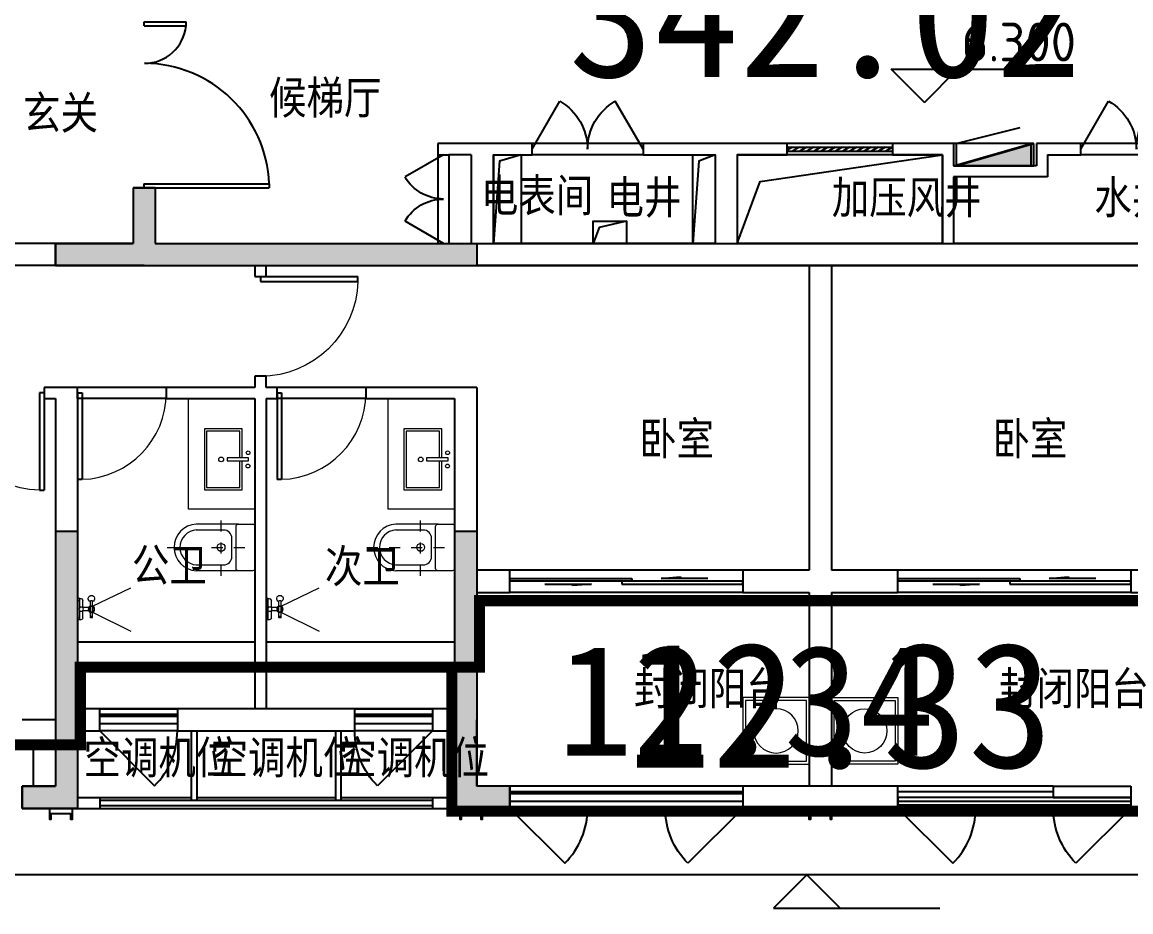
# Model space of a CAD drawing. Extents: x 512858 to 514372, y -232486 to -231710.
# Drawn here: x 513219.88 to 513229.88, y -231969.71 to -231961.68 of the extents above; entities that cross this region are included whole.
import ezdxf

# ---------------------------------------------------------------- set-up
doc = ezdxf.new("R2010")
doc.units = 0
doc.header["$LTSCALE"] = 1000
for name, pattern in [('B1+B2户型(2#3F右单元报审版）$0$__DASH', [0.35, 0.25, -0.1]), ('B1+B2户型(2#3F右单元报审版）$0$DASH', [0.35, 0.25, -0.1]), ('DASH', [0.35, 0.25, -0.1])]:
    doc.linetypes.add(name, pattern=pattern)
doc.layers.get('0').update_dxf_attribs({"color": 252})
for name, color, linetype in [('$计算结果', 7, 'Continuous'), ('$面积结果', 7, 'Continuous'), ('0-铝板', 253, 'Continuous'), ('0水提弱电', 253, 'Continuous'), ('1-看线', 253, 'Continuous'), ('2#HXT-3F$0$A-DOOR', 253, 'Continuous'), ('2#HXT-3F$0$A-FIRE-DOOR', 253, 'Continuous'), ('2#HXT-3F$0$A-HOLE-E', 253, 'Continuous'), ('2#HXT-3F$0$A-PATT-COLU', 253, 'Continuous'), ('2#HXT-3F$0$A-STR-CONC-B', 253, 'Continuous'), ('2#HXT-3F$0$A-WALL-S', 253, 'Continuous'), ('2#HXT-3F$0$A-WINDOW', 253, 'Continuous'), ('2#HXT-3F$0$AA-DOOR_FIRE_TEXT', 253, 'Continuous'), ('6#-造型-1F（实施版）金属型材-METAL-S', 253, 'Continuous'), ('A-ANNO-100-DIM-E', 253, 'Continuous'), ('A-ANNO-100-TXT', 252, 'Continuous'), ('A-METAL-E', 253, 'Continuous'), ('A-PATT-COLU', 253, 'Continuous'), ('A-STR-CONC-B', 252, 'Continuous'), ('A-WALL-S', 252, 'Continuous'), ('B1+B2户型(2#3F右单元报审版）$0$A-DOOR', 253, 'Continuous'), ('B1+B2户型(2#3F右单元报审版）$0$A-FIRE-DOOR', 253, 'Continuous'), ('B1+B2户型(2#3F右单元报审版）$0$A-METAL-E', 253, 'Continuous'), ('B1+B2户型(2#3F右单元报审版）$0$A-PART-S', 253, 'Continuous'), ('B1+B2户型(2#3F右单元报审版）$0$A-PATT-COLU', 253, 'Continuous'), ('B1+B2户型(2#3F右单元报审版）$0$A-STR-CONC-B', 253, 'Continuous'), ('B1+B2户型(2#3F右单元报审版）$0$A-STR-CONC-E', 253, 'Continuous'), ('B1+B2户型(2#3F右单元报审版）$0$A-STR-CONC-H', 253, 'Continuous'), ('B1+B2户型(2#3F右单元报审版）$0$A-WALL-S', 253, 'Continuous'), ('B1+B2户型(2#3F右单元报审版）$0$A-WINDOW', 253, 'Continuous'), ('PUB_TEXT', 252, 'Continuous')]:
    doc.layers.add(name, color=color, linetype=linetype)
for name, color, linetype, lineweight in [('B1+B2户型(2#3F右单元报审版）$0$AE-FURN-MOVE', 253, 'Continuous', 20), ('P-FIRE-FH', 252, 'Continuous', 25), ('面积-计容-住宅-0.5', 1, 'Continuous', 0), ('面积-计容-住宅-1', 1, 'Continuous', 0)]:
    doc.layers.add(name, color=color, linetype=linetype, lineweight=lineweight)
doc.styles.add('dw', font='simhei.ttf')
doc.styles.add('TYDG_02', font='TSSDENG.shx', dxfattribs={"width": 0.8, "bigfont": 'hztxt.shx'})

# ---------------------------------------------------------------- blocks, each defined once
blk = doc.blocks.new('1新492#HXT-3F$0$$TWTSYS$00000508')
for p, q in [((-0.5, 0.5), (0.324, 1.224)), ((-0.5, 0.5), (-0.5, -0.5)), ((-0.5, -0.5), (0.5, 0.5)), ((0.5, 0.5), (-0.5, 0.5)), ((0.5, -0.5), (0.5, 0.5)), ((-0.5, -0.5), (0.5, -0.5))]:
    blk.add_line(p, q)
blk.add_solid([(0.5, -0.5), (0.5, 0.5), (-0.5, -0.5)])
blk = doc.blocks.new('1新482#HXT-3F$0$$DorLib2D$00000231')
at = {"color": 0}
for p, q in [((-0.5, 0), (-0.25, 0.433)), ((0.5, 0), (0.25, 0.433))]:
    blk.add_line(p, q, dxfattribs=at)
for centre, start, end in [((-0.5, 0), 0, 60), ((0.5, 0), 120, 180)]:
    blk.add_arc(centre, 0.5, start, end, dxfattribs=at)
blk = doc.blocks.new('1新502#HXT-3F$0$$WINLIB2D$00000039')
at = {"color": 0}
for points in [[(-0.5, 0.5), (-0.5, -0.5)], [(0.5, 0.5), (-0.5, 0.5)], [(0.5, -0.5), (0.5, 0.5)], [(-0.5, 0.167), (0.5, 0.167)], [(-0.384, -0.167), (-0.448, 0.167)], [(-0.316, -0.167), (-0.38, 0.167)], [(-0.248, -0.167), (-0.312, 0.167)], [(-0.18, -0.167), (-0.244, 0.167)], [(-0.112, -0.167), (-0.176, 0.167)], [(-0.044, -0.167), (-0.108, 0.167)], [(0.024, -0.167), (-0.04, 0.167)], [(0.092, -0.167), (0.028, 0.167)], [(0.16, -0.167), (0.096, 0.167)], [(0.228, -0.167), (0.164, 0.167)], [(0.296, -0.167), (0.232, 0.167)], [(0.364, -0.167), (0.3, 0.167)], [(0.432, -0.167), (0.368, 0.167)], [(0.5, -0.167), (0.436, 0.167)], [(-0.452, -0.167), (-0.5, 0.084)], [(-0.5, -0.167), (0.5, -0.167)], [(0.5, -0.5), (-0.5, -0.5)]]:
    blk.add_lwpolyline(points, dxfattribs=at)
blk = doc.blocks.new('1新472#HXT-3F$0$$DorLib2D$00000225')
at = {"color": 0}
for p, q in [((0.475, -0.0014), (0.475, 0.7521)), ((0.475, 0.7521), (0.5, 0.7521)), ((0.5, -0.0014), (0.5, 0.7521)), ((-0.5, 0), (-0.5, 0.252)), ((-0.475, 0.252), (-0.5, 0.252)), ((-0.475, 0), (-0.475, 0.252)), ((-0.475, 0), (-0.5, 0)), ((0.475, -0.0014), (0.5, -0.0014))]:
    blk.add_line(p, q, dxfattribs=at)
for centre, radius, start, end in [((0.5046, -0.0019), 0.7546, 92.24927, 179.72377), ((-0.5008, 0.0026), 0.2508, 359.78987, 84.09744)]:
    blk.add_arc(centre, radius, start, end, dxfattribs=at)
blk = doc.blocks.new('1新442#HXT-3F')
at = {"layer": '2#HXT-3F$0$A-PATT-COLU'}
for points in [[(-121207, -1003871), (-121207, -1004371), (-121107, -1004438), (-121007, -1004371), (-121007, -1003871)], [(-121907, -1004571), (-121107, -1004571), (-121107, -1004438), (-121207, -1004371), (-121907, -1004371)], [(-121107, -1004438), (-121107, -1004571), (-118457, -1004571), (-118457, -1004371), (-121007, -1004371)], [(-118457, -1004371), (-118457, -1004571), (-118107, -1004571), (-118107, -1004371)]]:
    blk.add_hatch(color=256, dxfattribs=at).paths.add_polyline_path(points)
at = {"layer": '2#HXT-3F$0$A-DOOR'}
for p, q in [((-116607, -1003471), (-117607, -1003471)), ((-111657, -1003471, 0), (-112657, -1003471, 0)), ((-118457, -1003571), (-118457, -1004371)), ((-118357, -1003571), (-118357, -1004371)), ((-116607, -1003571), (-117607, -1003571)), ((-111657, -1003571, 0), (-112657, -1003571, 0))]:
    blk.add_line(p, q, dxfattribs=at)
at = {"layer": '2#HXT-3F$0$A-HOLE-E'}
for points in [[(-117707, -1004371), (-117957, -1004371), (-117957, -1003571), (-117707, -1003571)], [(-115957, -1004371), (-116157, -1004371), (-116157, -1003571), (-115957, -1003571)], [(-113907, -1003571), (-115757, -1003571), (-115757, -1004371), (-113907, -1004371)], [(-116757, -1004371), (-117057, -1004371), (-117057, -1004171), (-116757, -1004171)]]:
    blk.add_lwpolyline(points, close=True, dxfattribs=at)
for points in [[(-117707, -1003571), (-117902, -1003628), (-117957, -1004371)], [(-115957, -1003571), (-116102, -1003628), (-116157, -1004371)], [(-115757, -1004371), (-115549, -1003812), (-113907, -1003571)], [(-116757, -1004171), (-117003, -1004228), (-117057, -1004371)]]:
    blk.add_lwpolyline(points, dxfattribs=at)
at = {"layer": '2#HXT-3F$0$A-STR-CONC-B'}
for p, q in [((-121207, -1003871), (-121207, -1004371)), ((-121007, -1003871), (-121207, -1003871)), ((-121007, -1003871), (-121007, -1004371)), ((-121907, -1004371), (-121207, -1004371)), ((-121907, -1004371), (-121907, -1004571)), ((-121007, -1004371), (-118457, -1004371)), ((-118457, -1004371), (-118107, -1004371)), ((-118107, -1004371), (-118107, -1004571)), ((-121907, -1004571), (-121107, -1004571)), ((-121107, -1004571), (-118457, -1004571)), ((-118457, -1004571), (-118107, -1004571))]:
    blk.add_line(p, q, dxfattribs=at)
at = {"layer": '2#HXT-3F$0$A-WALL-S'}
for p, q in [((-118457, -1003471), (-118457, -1003571)), ((-118057, -1003471), (-118457, -1003471)), ((-117607, -1003471), (-118057, -1003471)), ((-117607, -1003571), (-117607, -1003471)), ((-115857, -1003471), (-116607, -1003471)), ((-116607, -1003471), (-116607, -1003571)), ((-115307, -1003471), (-115857, -1003471)), ((-115307, -1003571), (-115307, -1003471)), ((-113807, -1003471), (-114357, -1003471)), ((-114357, -1003471), (-114357, -1003571)), ((-113807, -1003471), (-113807, -1003671)), ((-113057, -1003471), (-113057, -1003671)), ((-112657, -1003471), (-113057, -1003471)), ((-112657, -1003571), (-112657, -1003471)), ((-118457, -1003571), (-118357, -1003571)), ((-118157, -1003571), (-118357, -1003571)), ((-118157, -1003571), (-118157, -1004371)), ((-117957, -1003571), (-117957, -1004371)), ((-117957, -1003571), (-117607, -1003571)), ((-116607, -1003571), (-115957, -1003571)), ((-115957, -1003571), (-115957, -1004371)), ((-115757, -1003571), (-115757, -1004371)), ((-115757, -1003571), (-115307, -1003571)), ((-114357, -1003571), (-113907, -1003571)), ((-113907, -1003571), (-113907, -1003771)), ((-112957, -1003571), (-112957, -1003771)), ((-112957, -1003571), (-112657, -1003571)), ((-113057, -1003671), (-113807, -1003671)), ((-113907, -1003771), (-113907, -1004371)), ((-113807, -1003771), (-113807, -1004371)), ((-112957, -1003771), (-113807, -1003771)), ((-121007, -1003871), (-121207, -1003871)), ((-118457, -1004371), (-118357, -1004371)), ((-118157, -1004371), (-118107, -1004371)), ((-115957, -1004371), (-117957, -1004371)), ((-113907, -1004371), (-115757, -1004371)), ((-111907, -1004371), (-113807, -1004371)), ((-118057, -1004571), (-118107, -1004571)), ((-115857, -1004571), (-118057, -1004571)), ((-113907, -1004571), (-115857, -1004571)), ((-111907, -1004571), (-113907, -1004571))]:
    blk.add_line(p, q, dxfattribs=at)
at = {"layer": '2#HXT-3F$0$A-DOOR', "zscale": 100}
for p, xscale, yscale, rotation in [((-117107, -1003521), 1000, -1000, 180.0000000002304), ((-112157, -1003521), 1000, -1000, 180), ((-118407, -1003971), 800, -800, 270.0000000000148)]:
    blk.add_blockref('1新482#HXT-3F$0$$DorLib2D$00000231', p, dxfattribs=dict(at, xscale=xscale, yscale=yscale, rotation=rotation))
at = {"layer": '2#HXT-3F$0$A-FIRE-DOOR', "xscale": -1500, "yscale": -1500, "zscale": 200, "rotation": 90.00007304754749}
blk.add_blockref('1新472#HXT-3F$0$$DorLib2D$00000225', (-121107, -1003121), dxfattribs=at)
at = {"layer": '2#HXT-3F$0$A-WINDOW', "xscale": -950, "yscale": 100, "zscale": 100, "rotation": 180.0000000002258}
blk.add_blockref('1新502#HXT-3F$0$$WINLIB2D$00000039', (-114832, -1003521), dxfattribs=at)
at = {"layer": '2#HXT-3F$0$AA-DOOR_FIRE_TEXT', "xscale": 700.0000000000001, "yscale": 200.0000000000001, "zscale": 700.0000000000001}
blk.add_blockref('1新492#HXT-3F$0$$TWTSYS$00000508', (-113432, -1003571), dxfattribs=at)
blk = doc.blocks.new('1新683F结构')
at = {"layer": 'A-PATT-COLU'}
for points in [[(-121207, -1003871), (-121207, -1004371), (-121107, -1004438), (-121007, -1004371), (-121007, -1003871)], [(-121907, -1004571), (-121107, -1004571), (-121107, -1004438), (-121207, -1004371), (-121907, -1004371)], [(-121107, -1004438), (-121107, -1004571), (-118107, -1004571), (-118107, -1004371), (-121007, -1004371)], [(-121907, -1006971), (-121907, -1009271), (-121707, -1009471), (-121707, -1006971)], [(-118307, -1006971), (-118307, -1009471), (-118107, -1009271), (-118107, -1006971)], [(-122207, -1009471), (-121707, -1009471), (-121907, -1009271), (-122207, -1009271)], [(-117807, -1009271), (-118107, -1009271), (-118307, -1009471), (-117807, -1009471)]]:
    blk.add_hatch(color=256, dxfattribs=at).paths.add_polyline_path(points)
at = {"layer": 'A-STR-CONC-B'}
for p, q in [((-121207, -1003871), (-121207, -1004371)), ((-121007, -1003871), (-121207, -1003871)), ((-121007, -1003871), (-121007, -1004371)), ((-121907, -1004371), (-121207, -1004371)), ((-121907, -1004371), (-121907, -1004571)), ((-121007, -1004371), (-118107, -1004371)), ((-118107, -1004371), (-118107, -1004571)), ((-121907, -1004571), (-121107, -1004571)), ((-121107, -1004571), (-118107, -1004571)), ((-121907, -1006971), (-121907, -1009271)), ((-121707, -1006971), (-121907, -1006971)), ((-121707, -1006971), (-121707, -1009471)), ((-118307, -1006971), (-118307, -1009471)), ((-118107, -1006971), (-118307, -1006971)), ((-118107, -1006971), (-118107, -1009271)), ((-122207, -1009271), (-121907, -1009271)), ((-122207, -1009271), (-122207, -1009471)), ((-117807, -1009271), (-118107, -1009271)), ((-117807, -1009471), (-117807, -1009271)), ((-122207, -1009471), (-121707, -1009471)), ((-117807, -1009471), (-118307, -1009471))]:
    blk.add_line(p, q, dxfattribs=at)
blk = doc.blocks.new('1新09$TwtSys$00000434')
for p, q in [((-0.5, 0.5), (-0.5, -0.5)), ((-0.5, -0.5), (0.5, 0.5)), ((0.5, 0.5), (-0.5, 0.5)), ((0.5, -0.5), (0.5, 0.5)), ((-0.5, -0.5), (0.5, -0.5))]:
    blk.add_line(p, q)
blk.add_solid([(0.5, -0.5), (0.5, 0.5), (-0.5, -0.5)])
blk = doc.blocks.new('1新67333')
at = {"layer": 'P-FIRE-FH', "xscale": 700, "yscale": 200, "zscale": 700}
blk.add_blockref('1新09$TwtSys$00000434', (620306, 1379789), dxfattribs=at)
blk = doc.blocks.new('1新139B1+B2户型(2#3F右单元报审版）$0$FDFSDFSD')
at = {"layer": 'B1+B2户型(2#3F右单元报审版）$0$AE-FURN-MOVE'}
for points in [[(-600, 600), (0, 600), (0, 0), (-600, 0)], [(-575, 575), (-25, 575), (-25, 25), (-575, 25)]]:
    blk.add_lwpolyline(points, close=True, dxfattribs=at)
blk.add_circle((-300, 300), 200, dxfattribs=at)
blk = doc.blocks.new('1新134B1+B2户型(2#3F右单元报审版）$0$69865866586652f-nezb')
at = {"color": 250, "linetype": 'B1+B2户型(2#3F右单元报审版）$0$DASH', "ltscale": 0.2}
for p, q in [((296757, 367901), (296757, 367111)), ((296501, 367416), (297013, 367416))]:
    blk.add_line(p, q, dxfattribs=at)
for p, q in [((296546, 367259), (296546, 367641)), ((296968, 367259), (296968, 367641))]:
    blk.add_line(p, q)
at = {"color": 250}
blk.add_lwpolyline([(296599, 367641), (296599, 367393, 0.414214), (296674, 367318), (296839, 367318, 0.414214), (296914, 367393), (296914, 367641)], format="xyb", dxfattribs=at)
blk.add_lwpolyline([(296546, 367259, -0.414214), (296567, 367281), (296947, 367281, -0.414214), (296968, 367259), (296968, 367132, -0.414214), (296947, 367111), (296567, 367111, -0.414214), (296546, 367132)], format="xyb", close=True)
blk.add_circle((296757, 367416), 35.2, dxfattribs=at)
blk.add_arc((296757, 367629), 211, 3.0492, 176.9508)
blk.add_arc((296757, 367629), 158, 3.0492, 176.9508, dxfattribs=at)
blk = doc.blocks.new('1新133B1+B2户型(2#3F右单元报审版）$0$235345')
at = {"layer": 'B1+B2户型(2#3F右单元报审版）$0$AE-FURN-MOVE', "extrusion": (0.001411, -2.82684e-05, 0.999999)}
for points in [[(20, 289), (20, 550), (-320, 550), (-320, 0), (20, 0), (20, 261)], [(0, 289), (0, 530), (-300, 530), (-300, 20), (0, 20), (0, 261)]]:
    blk.add_lwpolyline(points, dxfattribs=at)
at = {"layer": 'B1+B2户型(2#3F右单元报审版）$0$AE-FURN-MOVE', "extrusion": (0.001411, -2.82684e-05, 0.999999), "elevation": -1}
blk.add_lwpolyline([(-116, 261), (78, 261), (78, 289), (-116, 289)], close=True, dxfattribs=at)
at = {"layer": 'B1+B2户型(2#3F右单元报审版）$0$AE-FURN-MOVE'}
for centre, radius in [((74, 335), 17.1), ((-169, 275), 21.4), ((73, 215), 17.1)]:
    blk.add_circle(centre, radius, dxfattribs=at)
blk = doc.blocks.new('1新137B1+B2户型(2#3F右单元报审版）$0$6986586658ff3d')
at = {"layer": 'B1+B2户型(2#3F右单元报审版）$0$AE-FURN-MOVE'}
for p, q in [((-101, 77), (-82, 77)), ((-101, -77), (-101, 77)), ((-82, -77), (-82, 77)), ((-66, 14), (-13, 14)), ((-14, 13), (-14, 77)), ((13, 14), (14, 14)), ((14, 96), (34, 96)), ((14, 13), (14, 96)), ((14, 77), (34, 77)), ((-101, -67), (-82, -67)), ((-101, -77), (-82, -77)), ((-66, -14), (-13, -14)), ((-14, -77), (-14, -13)), ((13, -14), (14, -14)), ((14, -96), (14, -13)), ((14, -77), (34, -77)), ((14, -96), (34, -96))]:
    blk.add_line(p, q, dxfattribs=at)
for points in [[(-101, 27), (-445, 194)], [(-99, -28), (-445, -197)]]:
    blk.add_lwpolyline(points, dxfattribs=at)
for centre, radius in [((-91, 0), 28.8), ((-91, 0), 24), ((0, 0), 19.2)]:
    blk.add_circle(centre, radius, dxfattribs=at)
for centre, radius, start, end in [((-91, 96), 28.8, 289.4712, 250.5288), ((10, 72), 24.4, 78.4801, 168.9001), ((10, -72), 24.4, 191.0999, 281.5199)]:
    blk.add_arc(centre, radius, start, end, dxfattribs=at)
blk = doc.blocks.new('1新129B1+B2户型(2#3F右单元报审版）$0$$DorLib2D$00000114')
at = {"color": 0}
blk.add_line((0.5, 0), (-0.207, 0.707), dxfattribs=at)
blk.add_arc((0.5, 0), 1, 135, 180, dxfattribs=at)
blk = doc.blocks.new('1新132B1+B2户型(2#3F右单元报审版）$0$$WINLIB2D$00000001')
at = {"color": 0}
for points in [[(-0.5, 0.5), (-0.5, -0.5)], [(-0.5, 0.5), (0.5, 0.5)], [(0.5, -0.5), (0.5, 0.5)], [(0.5, 0.1667), (-0.5, 0.1667)], [(0.5, -0.1667), (-0.5, -0.1667)], [(-0.5, -0.5), (0.5, -0.5)]]:
    blk.add_lwpolyline(points, dxfattribs=at)
blk = doc.blocks.new('1新130B1+B2户型(2#3F右单元报审版）$0$$DorLib2D$00000131')
at = {"color": 0, "linetype": 'Continuous'}
for p, q in [((0.15, 0.125), (0.2319, 0.1973)), ((0.2319, 0.1973), (0.2319, 0.125)), ((-0.5, 0.125), (-0.5, 0)), ((0.0192, 0.125), (-0.5, 0.125)), ((0.0192, 0), (0.0192, 0.125)), ((0.35, 0.125), (0.15, 0.125)), ((-0.5, 0), (0.0192, 0)), ((-0.024, 0), (0.5, 0)), ((-0.024, -0.125), (-0.024, 0)), ((0.5, 0), (0.5, -0.125)), ((-0.35, -0.125), (-0.15, -0.125)), ((-0.2319, -0.1973), (-0.2319, -0.125)), ((-0.15, -0.125), (-0.2319, -0.1973)), ((0.5, -0.125), (-0.024, -0.125))]:
    blk.add_line(p, q, dxfattribs=at)
blk = doc.blocks.new('1新128B1+B2户型(2#3F右单元报审版）$0$$DorLib2D$00000001')
for p, q in [((0.45, 0.975), (0.5, 0.975)), ((0.45, 0), (0.45, 0.975)), ((0.5, 0), (0.5, 0.975)), ((0.5, 0), (0.45, 0))]:
    blk.add_line(p, q)
at = {"lineweight": 13}
blk.add_arc((0.475, 0), 0.975, 91.4693, 180, dxfattribs=at)
blk = doc.blocks.new('1新131B1+B2户型(2#3F右单元报审版）$0$$DorLib2D$00000225')
at = {"color": 0}
for p, q in [((0.475, -0.0014), (0.475, 0.7521)), ((0.475, 0.7521), (0.5, 0.7521)), ((0.5, -0.0014), (0.5, 0.7521)), ((-0.5, 0), (-0.5, 0.252)), ((-0.475, 0.252), (-0.5, 0.252)), ((-0.475, 0), (-0.475, 0.252)), ((-0.475, 0), (-0.5, 0)), ((0.475, -0.0014), (0.5, -0.0014))]:
    blk.add_line(p, q, dxfattribs=at)
for centre, radius, start, end in [((0.5046, -0.0019), 0.7546, 92.24927, 179.72377), ((-0.5008, 0.0026), 0.2508, 359.78987, 84.09744)]:
    blk.add_arc(centre, radius, start, end, dxfattribs=at)
blk = doc.blocks.new('1新126B1+B2户型(2#3F右单元报审版）')
at = {"layer": 'B1+B2户型(2#3F右单元报审版）$0$A-PATT-COLU'}
for points in [[(-121207, -1003871), (-121207, -1004371), (-121107, -1004438), (-121007, -1004371), (-121007, -1003871)], [(-121107, -1004438), (-121207, -1004371), (-121907, -1004371), (-121907, -1004571), (-121107, -1004571)], [(-121107, -1004438), (-121107, -1004571), (-120007, -1004571), (-120007, -1004371), (-121007, -1004371)], [(-120007, -1004371), (-120007, -1004571), (-118107, -1004571), (-118107, -1004371)], [(-121907, -1006971), (-121907, -1008671), (-121707, -1008671), (-121707, -1006971)], [(-118307, -1006971), (-118307, -1007421), (-118107, -1007421), (-118107, -1006971)], [(-118107, -1007421), (-118307, -1007421), (-118307, -1008671), (-118107, -1008671)], [(-121707, -1008671), (-121907, -1008671), (-121907, -1008771), (-121707, -1008771)], [(-118307, -1009471), (-118107, -1009271), (-118107, -1008671), (-118307, -1008671)], [(-121707, -1008771), (-121907, -1008771), (-121907, -1009271), (-121707, -1009471)], [(-122107, -1009471), (-122107, -1009271), (-122207, -1009271), (-122207, -1009471)], [(-121707, -1009471), (-121907, -1009271), (-122107, -1009271), (-122107, -1009471)], [(-117807, -1009271), (-118107, -1009271), (-118307, -1009471), (-117807, -1009471)]]:
    blk.add_hatch(color=256, dxfattribs=at).paths.add_polyline_path(points)
at = {"layer": 'B1+B2户型(2#3F右单元报审版）$0$A-DOOR'}
for p, q in [((-120907, -1005671, 1), (-121707, -1005671, 1)), ((-119107, -1005671, 1), (-119907, -1005671, 1)), ((-120907, -1005771, 1), (-121707, -1005771, 1)), ((-119107, -1005771, 1), (-119907, -1005771, 1)), ((-115707, -1007321), (-117807, -1007321)), ((-112207, -1007321), (-114307, -1007321)), ((-115707, -1007521), (-117807, -1007521)), ((-112207, -1007521), (-114307, -1007521))]:
    blk.add_line(p, q, dxfattribs=at)
at = {"layer": 'B1+B2户型(2#3F右单元报审版）$0$A-METAL-E'}
for points in [[(-120682, -1008771), (-120682, -1009396)], [(-120632, -1008771), (-120632, -1009396)], [(-119382, -1008771), (-119382, -1009396)], [(-119332, -1008771), (-119332, -1009396)], [(-121507, -1009396), (-118507, -1009396)], [(-121507, -1009446), (-118507, -1009446)]]:
    blk.add_lwpolyline(points, dxfattribs=at)
at = {"layer": 'B1+B2户型(2#3F右单元报审版）$0$A-PART-S'}
for p, q in [((-121507, -1008571), (-121707, -1008571)), ((-121507, -1008771), (-121507, -1008571)), ((-120007, -1008571), (-120807, -1008571)), ((-120807, -1008571), (-120807, -1008771)), ((-119207, -1008571), (-120007, -1008571)), ((-119207, -1008771), (-119207, -1008571)), ((-118307, -1008571), (-118507, -1008571)), ((-118507, -1008571), (-118507, -1008771)), ((-121707, -1008771), (-121507, -1008771)), ((-120807, -1008771), (-120007, -1008771)), ((-120007, -1008771), (-119207, -1008771)), ((-118507, -1008771), (-118307, -1008771)), ((-122207, -1009271), (-122207, -1009471)), ((-117807, -1009271), (-117807, -1009471)), ((-115007, -1009271), (-115707, -1009271)), ((-115707, -1009271), (-115707, -1009471)), ((-114307, -1009271), (-115007, -1009271)), ((-114307, -1009371), (-114307, -1009271)), ((-121707, -1009371), (-121507, -1009371)), ((-121507, -1009371), (-121507, -1009471)), ((-118507, -1009371), (-118307, -1009371)), ((-118507, -1009371), (-118507, -1009471)), ((-114307, -1009371), (-114307, -1009471)), ((-121707, -1009471), (-121507, -1009471)), ((-118507, -1009471), (-118307, -1009471)), ((-115707, -1009471), (-115007, -1009471)), ((-114307, -1009471), (-115007, -1009471))]:
    blk.add_line(p, q, dxfattribs=at)
at = {"layer": 'B1+B2户型(2#3F右单元报审版）$0$A-STR-CONC-B'}
for p, q in [((-121207, -1003871), (-121207, -1004371)), ((-121007, -1003871), (-121207, -1003871)), ((-121007, -1003871), (-121007, -1004371)), ((-121207, -1004371), (-121907, -1004371)), ((-121907, -1004571), (-121907, -1004371)), ((-121007, -1004371), (-120007, -1004371)), ((-120007, -1004371), (-118107, -1004371)), ((-118107, -1004371), (-118107, -1004571)), ((-121107, -1004571), (-121907, -1004571)), ((-121107, -1004571), (-120007, -1004571)), ((-120007, -1004571), (-118107, -1004571)), ((-121907, -1006971), (-121907, -1008671)), ((-121707, -1006971), (-121907, -1006971)), ((-121707, -1006971), (-121707, -1008671)), ((-118307, -1006971), (-118307, -1007421)), ((-118107, -1006971), (-118307, -1006971)), ((-118107, -1006971), (-118107, -1007421)), ((-118307, -1007421), (-118307, -1008671)), ((-118107, -1007421), (-118107, -1008671)), ((-121907, -1008671), (-121907, -1008771)), ((-121707, -1008671), (-121707, -1008771)), ((-118307, -1009471), (-118307, -1008671)), ((-118107, -1009271), (-118107, -1008671)), ((-121907, -1008771), (-121907, -1009271)), ((-121707, -1008771), (-121707, -1009471)), ((-122107, -1009271), (-122207, -1009271)), ((-122207, -1009471), (-122207, -1009271)), ((-121907, -1009271), (-122107, -1009271)), ((-117807, -1009271), (-118107, -1009271)), ((-117807, -1009471), (-117807, -1009271)), ((-122107, -1009471), (-122207, -1009471)), ((-121707, -1009471), (-122107, -1009471)), ((-117807, -1009471), (-118307, -1009471))]:
    blk.add_line(p, q, dxfattribs=at)
at = {"layer": 'B1+B2户型(2#3F右单元报审版）$0$A-STR-CONC-E'}
for points in [[(-120107, -1007971), (-121707, -1007971)], [(-118307, -1007971), (-120007, -1007971)], [(-121507, -1009371), (-120682, -1009371)], [(-120632, -1009371), (-120607, -1009371)], [(-120607, -1009371), (-119382, -1009371)], [(-119332, -1009371), (-118507, -1009371)], [(-121507, -1009471), (-118507, -1009471)]]:
    blk.add_lwpolyline(points, dxfattribs=at)
at = {"layer": 'B1+B2户型(2#3F右单元报审版）$0$A-STR-CONC-H', "linetype": 'B1+B2户型(2#3F右单元报审版）$0$DASH'}
for points in [[(-120107, -1008171), (-121707, -1008171)], [(-118307, -1008171), (-120007, -1008171)]]:
    blk.add_lwpolyline(points, dxfattribs=at)
at = {"layer": 'B1+B2户型(2#3F右单元报审版）$0$A-WALL-S'}
for p, q in [((-121207, -1003871), (-121007, -1003871)), ((-121907, -1004371), (-122607, -1004371)), ((-118107, -1004371), (-115007, -1004371)), ((-115007, -1004371), (-111907, -1004371)), ((-121907, -1004571), (-122707, -1004571)), ((-120107, -1004571), (-120107, -1004671)), ((-120007, -1004671), (-120007, -1004571)), ((-118107, -1004571), (-115007, -1004571)), ((-115107, -1004571), (-115107, -1007321)), ((-115007, -1004571), (-111907, -1004571)), ((-114907, -1004571), (-114907, -1007321)), ((-120107, -1004671), (-120007, -1004671)), ((-120007, -1005571), (-120107, -1005571)), ((-120107, -1005571), (-120107, -1005671)), ((-120007, -1005671), (-120007, -1005571)), ((-121807, -1005671), (-122007, -1005671)), ((-122007, -1005671), (-122007, -1005771)), ((-121707, -1005671), (-121807, -1005671)), ((-121707, -1005771), (-121707, -1005671)), ((-120107, -1005671), (-120907, -1005671)), ((-120907, -1005671), (-120907, -1005771)), ((-119907, -1005671), (-120007, -1005671)), ((-119907, -1005771), (-119907, -1005671)), ((-118107, -1005671), (-119107, -1005671)), ((-119107, -1005671), (-119107, -1005771)), ((-118107, -1005671), (-118107, -1006971)), ((-122007, -1005771), (-121907, -1005771)), ((-121907, -1005771), (-121907, -1006971)), ((-121707, -1005771), (-121707, -1006971)), ((-120907, -1005771), (-120107, -1005771)), ((-120107, -1005771), (-120107, -1008571)), ((-120007, -1005771), (-119907, -1005771)), ((-120007, -1005771), (-120007, -1008571)), ((-119107, -1005771), (-118307, -1005771)), ((-118307, -1005771), (-118307, -1006971)), ((-117807, -1007321), (-118107, -1007321)), ((-117807, -1007521), (-117807, -1007321)), ((-115107, -1007321), (-115707, -1007321)), ((-115707, -1007321), (-115707, -1007521)), ((-114307, -1007321), (-114907, -1007321)), ((-114307, -1007521), (-114307, -1007321)), ((-111907, -1007321), (-112207, -1007321)), ((-112207, -1007321), (-112207, -1007521)), ((-118107, -1007521), (-117807, -1007521)), ((-115707, -1007521), (-115107, -1007521)), ((-115107, -1007521), (-115107, -1009271)), ((-114907, -1007521), (-114307, -1007521)), ((-114907, -1007521), (-114907, -1009271)), ((-112207, -1007521), (-111907, -1007521)), ((-121907, -1008671), (-122207, -1008671)), ((-122107, -1008871), (-122107, -1009271)), ((-121907, -1008871), (-122107, -1008871))]:
    blk.add_line(p, q, dxfattribs=at)
at = {"layer": 'B1+B2户型(2#3F右单元报审版）$0$AE-FURN-MOVE'}
for points in [[(-120707, -1005771), (-120107, -1005771), (-120107, -1006771), (-120707, -1006771)], [(-118907, -1005771), (-118307, -1005771), (-118307, -1006771), (-118907, -1006771)]]:
    blk.add_lwpolyline(points, close=True, dxfattribs=at)
at = {"rotation": 0.0020718124973587}
for p in [(-120243, -1006596, 0), (-118443, -1006596, 0)]:
    blk.add_blockref('1新133B1+B2户型(2#3F右单元报审版）$0$235345', p, dxfattribs=at)
at = {"layer": 'B1+B2户型(2#3F右单元报审版）$0$A-DOOR'}
for name, p, xscale, yscale, zscale, rotation in [('1新128B1+B2户型(2#3F右单元报审版）$0$$DorLib2D$00000001', (-120057, -1005121), -900, 900, 100, 270.0000000002872), ('1新128B1+B2户型(2#3F右单元报审版）$0$$DorLib2D$00000001', (-122457, -1005721), -900, 900, 100, 180), ('1新128B1+B2户型(2#3F右单元报审版）$0$$DorLib2D$00000001', (-121307, -1005721), 800, 800, 100, 180), ('1新128B1+B2户型(2#3F右单元报审版）$0$$DorLib2D$00000001', (-119507, -1005721), 800, 800, 100, 180), ('1新130B1+B2户型(2#3F右单元报审版）$0$$DorLib2D$00000131', (-116757, -1007421), 2100, 200, 200, 180), ('1新130B1+B2户型(2#3F右单元报审版）$0$$DorLib2D$00000131', (-113257, -1007421), 2100, 200, 200, 180)]:
    blk.add_blockref(name, p, dxfattribs=dict(at, xscale=xscale, yscale=yscale, zscale=zscale, rotation=rotation))
at = {"layer": 'B1+B2户型(2#3F右单元报审版）$0$A-FIRE-DOOR', "xscale": 1500, "yscale": 1500, "zscale": 200, "rotation": 269.9999999997254}
blk.add_blockref('1新131B1+B2户型(2#3F右单元报审版）$0$$DorLib2D$00000225', (-121107, -1003121), dxfattribs=at)
at = {"layer": 'B1+B2户型(2#3F右单元报审版）$0$A-WINDOW', "rotation": 180}
for p, xscale, yscale, zscale in [((-121157, -1008671), 700, -200, 200), ((-118857, -1008671), 700, -200, 200), ((-116757, -1009371), 2100, -200, 200), ((-113257, -1009421), 2100, -100, 100)]:
    blk.add_blockref('1新132B1+B2户型(2#3F右单元报审版）$0$$WINLIB2D$00000001', p, dxfattribs=dict(at, xscale=xscale, yscale=yscale, zscale=zscale))
at = {"layer": 'B1+B2户型(2#3F右单元报审版）$0$A-WINDOW', "linetype": 'B1+B2户型(2#3F右单元报审版）$0$__DASH', "yscale": 700, "zscale": -700, "rotation": 180}
for p, xscale in [((-121157, -1008771), 700), ((-118857, -1008771), -700), ((-117457, -1009471), 700), ((-116057, -1009471), -700), ((-113957, -1009471), 700), ((-112557, -1009471), -700)]:
    blk.add_blockref('1新129B1+B2户型(2#3F右单元报审版）$0$$DorLib2D$00000114', p, dxfattribs=dict(at, xscale=xscale))
at = {"layer": 'B1+B2户型(2#3F右单元报审版）$0$AE-FURN-MOVE', "rotation": 90.00207625545777}
for p in [(247014, -1303859), (248814, -1303859)]:
    blk.add_blockref('1新134B1+B2户型(2#3F右单元报审版）$0$69865866586652f-nezb', p, dxfattribs=at)
at = {"layer": 'B1+B2户型(2#3F右单元报审版）$0$AE-FURN-MOVE', "extrusion": (-2.82798e-05, 4.50757e-07, 1), "xscale": -1}
for p in [(-121673, -1007673, 3), (-119973, -1007673, 3)]:
    blk.add_blockref('1新137B1+B2户型(2#3F右单元报审版）$0$6986586658ff3d', p, dxfattribs=at)
at = {"layer": 'B1+B2户型(2#3F右单元报审版）$0$AE-FURN-MOVE', "color": 1, "extrusion": (2.93874e-39, 5.60519e-45, -1), "zscale": -1, "rotation": 359.9997035940846}
blk.add_blockref('1新139B1+B2户型(2#3F右单元报审版）$0$FDFSDFSD', (115707, -1009071), dxfattribs=at)
at = {"layer": 'B1+B2户型(2#3F右单元报审版）$0$AE-FURN-MOVE', "color": 1, "extrusion": (-2.93874e-39, 5.60519e-45, -1), "xscale": -1, "zscale": -1, "rotation": 0.000296405915492}
blk.add_blockref('1新139B1+B2户型(2#3F右单元报审版）$0$FDFSDFSD', (114307, -1009071), dxfattribs=at)
blk = doc.blocks.new('1新693fwy')
at = {"layer": '1-看线', "elevation": 0}
blk.add_lwpolyline([(-30900, 16600), (1500, 16600), (1500, 2100), (-800, 2100), (-800, -700), (-30900, -699)], dxfattribs=at)
blk = doc.blocks.new('1新166dwefgtegsfada')
at = {"layer": '6#-造型-1F（实施版）金属型材-METAL-S', "color": 130}
for points in [[(1771890, -406929), (1771890, -407029), (1771900, -407029), (1771900, -406979), (1772080, -406979), (1772080, -407029), (1772090, -407029), (1772090, -406929), (1771890, -406929)], [(1775040, -406929), (1775040, -407029), (1775050, -407029), (1775050, -406979), (1775230, -406979), (1775230, -407029), (1775240, -407029), (1775240, -406929), (1775040, -406929)], [(1778740, -406929), (1778740, -407029), (1778750, -407029), (1778750, -406979), (1778930, -406979), (1778930, -407029), (1778940, -407029), (1778940, -406929), (1778740, -406929)]]:
    blk.add_lwpolyline(points, dxfattribs=at)
blk = doc.blocks.new('1新83A$C5DA851EE')
blk.add_blockref('1新693fwy', (0, 0))
at = {"layer": '0-铝板', "color": 2, "xscale": -1}
blk.add_blockref('1新166dwefgtegsfada', (1756590, 406829, 0), dxfattribs=at)
blk = doc.blocks.new('1新178背衬墙3F')
at = {"layer": 'A-METAL-E', "elevation": 0}
for points in [[(39950, -7600), (40650, -7600)], [(42250, -7600), (42950, -7600)], [(39950, -7650), (40650, -7650)], [(42250, -7650), (42950, -7650)]]:
    blk.add_lwpolyline(points, dxfattribs=at)
at = {"layer": 'A-METAL-E'}
for points in [[(48550, -8300), (47150, -8300)], [(45750, -8300), (43650, -8300)], [(45750, -8350), (43650, -8350)], [(48550, -8350), (47150, -8350)]]:
    blk.add_lwpolyline(points, dxfattribs=at)
at = {"layer": 'A-WALL-S'}
for p, q in [((48550, -8300), (49250, -8300)), ((48550, -8300), (48550, -8400)), ((49250, -8300), (49250, -8400)), ((48550, -8400), (49250, -8400))]:
    blk.add_line(p, q, dxfattribs=at)

msp = doc.modelspace()

# ---------------------------------------------------------------- linework, layer by layer
at = {"layer": 'A-ANNO-100-DIM-E', "color": 252}
for p, q in [((513228.016, -231962.408), (513227.716, -231962.108)), ((513227.716, -231962.108), (513229.216, -231962.108)), ((513228.016, -231962.408), (513228.316, -231962.108)), ((513226.955, -231969.379), (513226.655, -231969.679)), ((513226.955, -231969.379), (513227.255, -231969.679)), ((513226.655, -231969.679), (513228.155, -231969.679))]:
    msp.add_line(p, q, dxfattribs=at)
at = {"layer": '面积-计容-住宅-0.5', "linetype": 'DASH', "ltscale": 0.003, "const_width": 0.1, "elevation": 0}
msp.add_lwpolyline([(513223.753, -231968.805), (513223.753, -231967.505), (513224.003, -231967.505), (513224.003, -231966.905), (513230.153, -231966.905), (513230.153, -231967.505), (513230.403, -231967.505), (513230.403, -231968.805)], close=True, dxfattribs=at)
at = {"layer": '面积-计容-住宅-1', "const_width": 0.1, "elevation": 0}
msp.add_lwpolyline([(513230.603, -231954.855), (513223.553, -231954.855), (513223.553, -231955.455), (513221.103, -231955.455), (513221.103, -231954.855), (513219.353, -231954.855), (513219.353, -231956.655), (513211.553, -231956.655), (513211.553, -231960.505), (513213.653, -231960.505), (513213.653, -231964.955), (513213.053, -231964.955), (513213.053, -231968.205), (513220.403, -231968.205), (513220.403, -231967.505), (513224.003, -231967.505), (513224.003, -231966.905), (513230.153, -231966.905)], dxfattribs=at)

# ---------------------------------------------------------------- block references
at = {"color": 252, "xscale": 0.001, "yscale": 0.001, "zscale": 0.001}
for name, p in [('1新83A$C5DA851EE', (513242.478, -231968.68)), ('1新126B1+B2户型(2#3F右单元报审版）', (513342.085, -230959.309)), ('1新683F结构', (513342.085, -230959.309)), ('1新178背衬墙3F', (513180.628, -231960.28)), ('1新442#HXT-3F', (513342.085, -230959.309))]:
    msp.add_blockref(name, p, dxfattribs=at)
at = {"layer": '0水提弱电', "color": 252, "xscale": 0.001, "yscale": 0.001, "zscale": 0.001}
msp.add_blockref('1新67333', (512608.322, -233342.669), dxfattribs=at)

# ---------------------------------------------------------------- texts
at = {"layer": '$计算结果', "insert": (513183.313, -231972.688), "char_height": 1.06217, "width": 84.98136, "attachment_point": 4, "style": 'dw'}
msp.add_mtext('  配电房免计容面积：66.87 = 66.87\\P本层免计容建筑面积：66.87 = 66.87\\P  住宅计容面积：342.02 + 34.17 + 6.07 + 0.5*(18.87 + 18.87 + 12.33 + 5.70 + 3.48 + 3.48) = 413.63\\P  社区文化活动中心计容面积：464.00 -(34.17 + 6.07) = 423.76\\P本层计容建筑面积：413.63 + 423.76 = 837.39\\P总面积：66.87 + 837.39 = 904.26', dxfattribs=at)
at = {"layer": '$面积结果', "color": 1, "style": 'dw'}
for s, p in [('342.02', (513224.805, -231962.179)), ('12.33', (513225.325, -231968.413))]:
    msp.add_text(s, height=1.1331, dxfattribs=at).set_placement(p)
at = {"layer": 'A-ANNO-100-TXT', "color": 252, "style": 'TYDG_02'}
for s, p in [('候梯厅', (513222.105, -231962.545)), ('玄关', (513219.887, -231962.682)), ('电表间', (513224.016, -231963.428)), ('电井', (513225.149, -231963.445)), ('加压风井', (513227.181, -231963.445)), ('水井', (513229.549, -231963.445)), ('卧室', (513225.443, -231965.623)), ('卧室', (513228.63, -231965.623)), ('公卫', (513220.868, -231966.763, -0.001)), ('次卫', (513222.609, -231966.774, 0)), ('封闭阳台', (513225.397, -231967.877)), ('封闭阳台', (513228.69, -231967.877)), ('空调机位', (513220.432, -231968.501)), ('空调机位', (513221.578, -231968.501)), ('空调机位', (513222.738, -231968.501))]:
    msp.add_text(s, height=0.3376, dxfattribs=at).set_placement(p)
at = {"layer": 'PUB_TEXT', "color": 253, "style": 'TYDG_02'}
msp.add_text('6.300', height=0.35, dxfattribs=at).set_placement((513228.352, -231962.038))
at = {"layer": '面积-计容-住宅-1', "style": 'dw'}
msp.add_text('12.34', height=1, dxfattribs=at).set_placement((513224.708, -231968.304))

doc.saveas('drawing.dxf')
